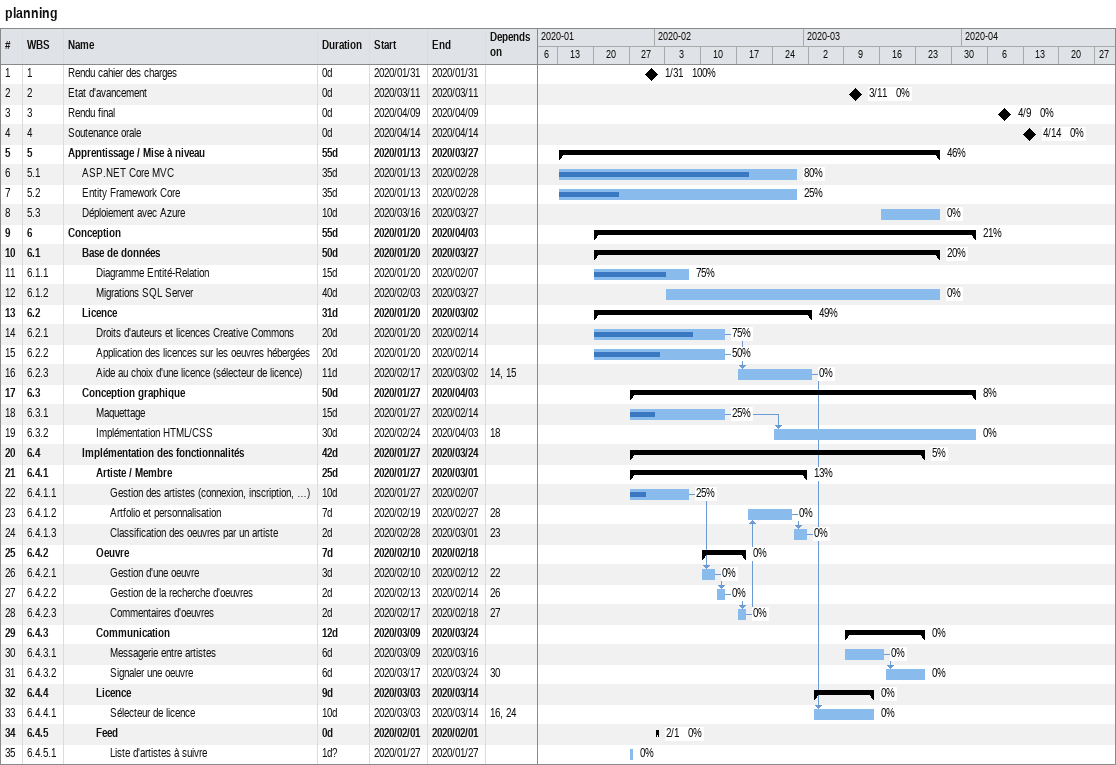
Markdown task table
planning

| ID | WBS | Task | Duration | Start | Finish | Predecessors | % complete |
|---|---|---|---|---|---|---|---|
| 1 | 1 | Rendu cahier des charges | 0d | 2020-01-31 | 2020-01-31 |  | 100 |
| 2 | 2 | Etat d'avancement | 0d | 2020-03-11 | 2020-03-11 |  | 0 |
| 3 | 3 | Rendu final | 0d | 2020-04-09 | 2020-04-09 |  | 0 |
| 4 | 4 | Soutenance orale | 0d | 2020-04-14 | 2020-04-14 |  | 0 |
| 5 | 5 | **Apprentissage / Mise à niveau** | 55d | 2020-01-13 | 2020-03-27 |  | 46 |
| 6 | 5.1 | ASP.NET Core MVC | 35d | 2020-01-13 | 2020-02-28 |  | 80 |
| 7 | 5.2 | Entity Framework Core | 35d | 2020-01-13 | 2020-02-28 |  | 25 |
| 8 | 5.3 | Déploiement avec Azure | 10d | 2020-03-16 | 2020-03-27 |  | 0 |
| 9 | 6 | **Conception** | 55d | 2020-01-20 | 2020-04-03 |  | 21 |
| 10 | 6.1 | **Base de données** | 50d | 2020-01-20 | 2020-03-27 |  | 20 |
| 11 | 6.1.1 | Diagramme Entité-Relation | 15d | 2020-01-20 | 2020-02-07 |  | 75 |
| 12 | 6.1.2 | Migrations SQL Server | 40d | 2020-02-03 | 2020-03-27 |  | 0 |
| 13 | 6.2 | **Licence** | 31d | 2020-01-20 | 2020-03-02 |  | 49 |
| 14 | 6.2.1 | Droits d'auteurs et licences Creative Commons | 20d | 2020-01-20 | 2020-02-14 |  | 75 |
| 15 | 6.2.2 | Application des licences sur les oeuvres hébergées | 20d | 2020-01-20 | 2020-02-14 |  | 50 |
| 16 | 6.2.3 | Aide au choix d'une licence (sélecteur de licence) | 11d | 2020-02-17 | 2020-03-02 | 14, 15 | 0 |
| 17 | 6.3 | **Conception graphique** | 50d | 2020-01-27 | 2020-04-03 |  | 8 |
| 18 | 6.3.1 | Maquettage | 15d | 2020-01-27 | 2020-02-14 |  | 25 |
| 19 | 6.3.2 | Implémentation HTML/CSS | 30d | 2020-02-24 | 2020-04-03 | 18 | 0 |
| 20 | 6.4 | **Implémentation des fonctionnalités** | 42d | 2020-01-27 | 2020-03-24 |  | 5 |
| 21 | 6.4.1 | **Artiste / Membre** | 25d | 2020-01-27 | 2020-03-01 |  | 13 |
| 22 | 6.4.1.1 | Gestion des artistes (connexion, inscription, …) | 10d | 2020-01-27 | 2020-02-07 |  | 25 |
| 23 | 6.4.1.2 | Artfolio et personnalisation | 7d | 2020-02-19 | 2020-02-27 | 28 | 0 |
| 24 | 6.4.1.3 | Classification des oeuvres par un artiste | 2d | 2020-02-28 | 2020-03-01 | 23 | 0 |
| 25 | 6.4.2 | **Oeuvre** | 7d | 2020-02-10 | 2020-02-18 |  | 0 |
| 26 | 6.4.2.1 | Gestion d'une oeuvre | 3d | 2020-02-10 | 2020-02-12 | 22 | 0 |
| 27 | 6.4.2.2 | Gestion de la recherche d'oeuvres | 2d | 2020-02-13 | 2020-02-14 | 26 | 0 |
| 28 | 6.4.2.3 | Commentaires d'oeuvres | 2d | 2020-02-17 | 2020-02-18 | 27 | 0 |
| 29 | 6.4.3 | **Communication** | 12d | 2020-03-09 | 2020-03-24 |  | 0 |
| 30 | 6.4.3.1 | Messagerie entre artistes | 6d | 2020-03-09 | 2020-03-16 |  | 0 |
| 31 | 6.4.3.2 | Signaler une oeuvre | 6d | 2020-03-17 | 2020-03-24 | 30 | 0 |
| 32 | 6.4.4 | **Licence** | 9d | 2020-03-03 | 2020-03-14 |  | 0 |
| 33 | 6.4.4.1 | Sélecteur de licence | 10d | 2020-03-03 | 2020-03-14 | 16, 24 | 0 |
| 34 | 6.4.5 | **Feed** | 0d | 2020-02-01 | 2020-02-01 |  | 0 |
| 35 | 6.4.5.1 | Liste d'artistes à suivre | 1d? | 2020-01-27 | 2020-01-27 |  | 0 |
